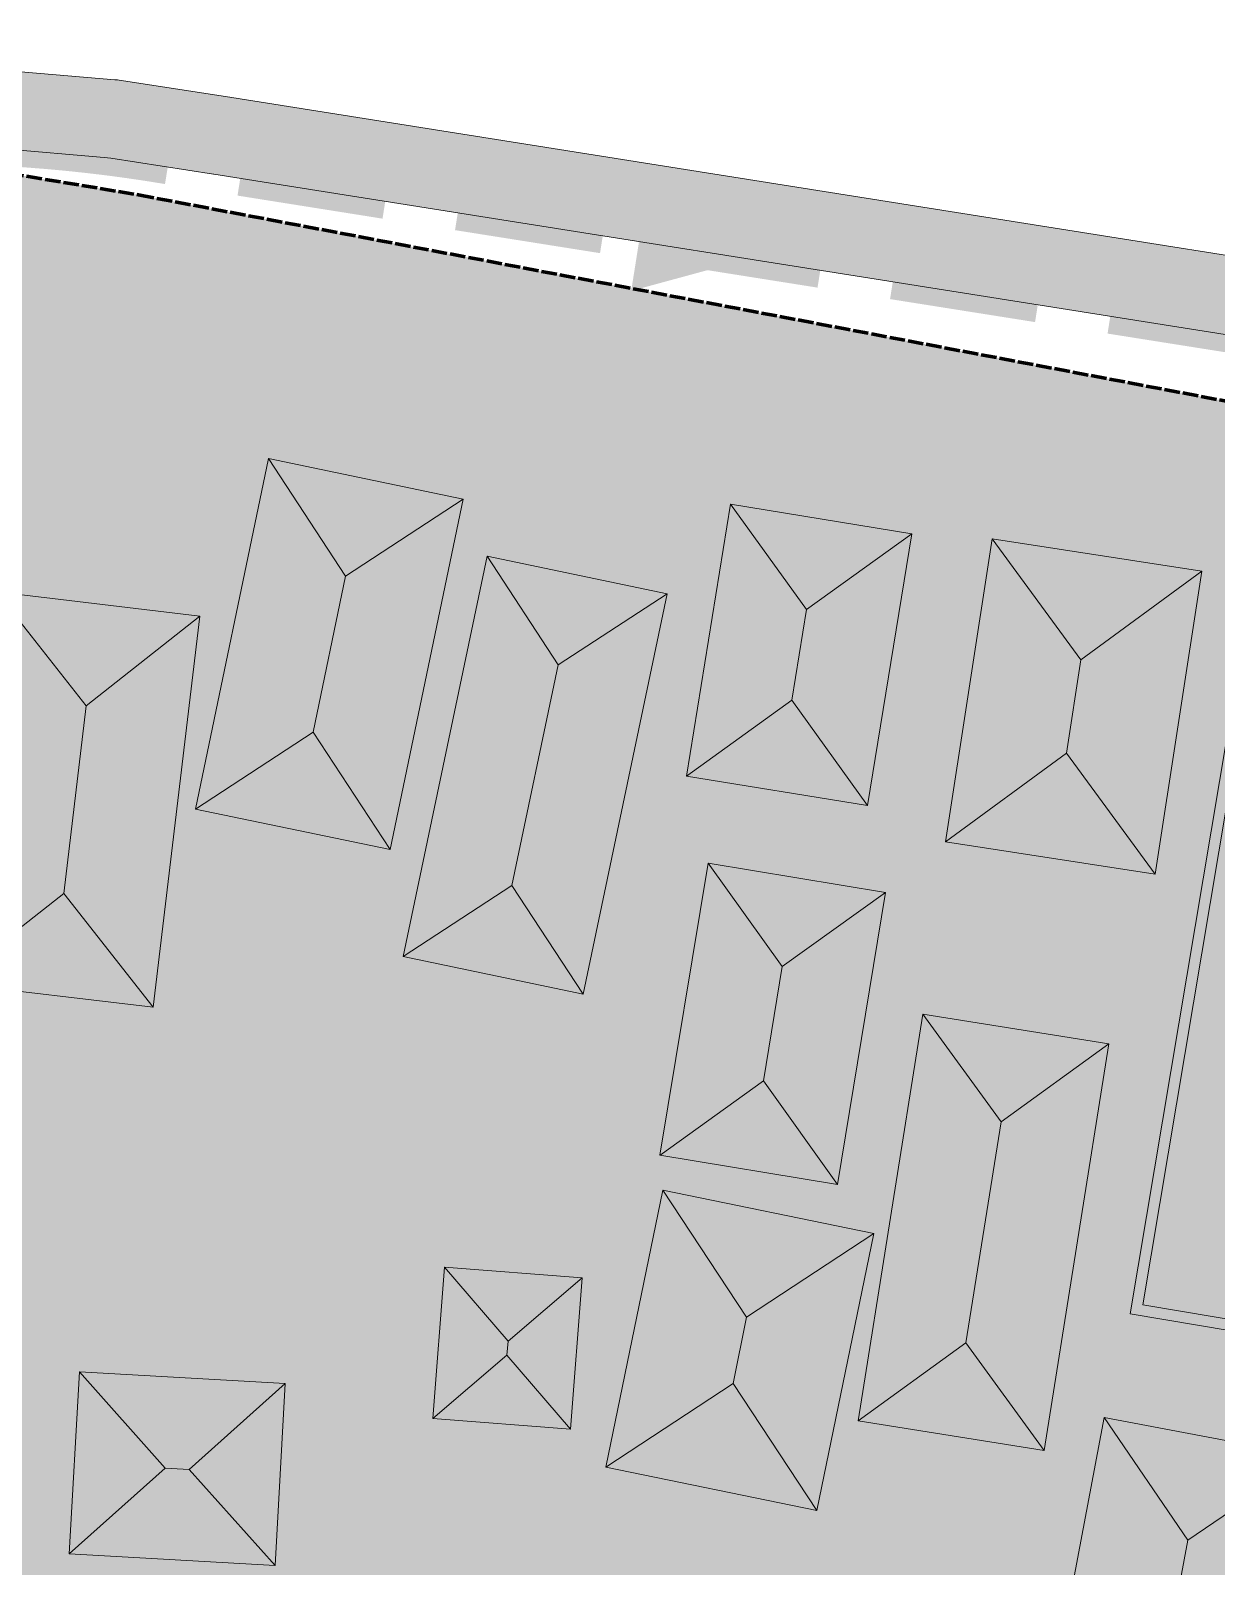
# Model space of a CAD drawing. Header units: metres. Extents: x 305859 to 307221, y 9155922 to 9156786.
# Drawn here: x 306500.4 to 306548.9, y 9156467 to 9156529.8 of the extents above; entities that cross this region are included whole.
import ezdxf

# ---------------------------------------------------------------- set-up
doc = ezdxf.new("R2010")
doc.units = ezdxf.units.M
doc.linetypes.add('DASHED', pattern=[1.524, 1.27, -0.254])
doc.linetypes.add('DASHED2', pattern=[0.762, 0.635, -0.127])
for name, color, linetype, lineweight, true_color in [('A-ALUR_DISTRIBUSI', 7, 'DASHED', 50, 0x7828a0), ('B-BANGUNAN_PERMUKIMAN', 7, 'Continuous', 13, 0xf0cd8c), ('B-BAYANGAN', 7, 'Continuous', 0, 0x76786c), ('B-DELINEASI', 7, 'DASHED2', 70, 0xc800c8), ('J-PERKERASAN_JALAN', 7, 'Continuous', 9, 0x989896)]:
    doc.layers.add(name, color=color, linetype=linetype, lineweight=lineweight, true_color=true_color)
doc.layers.add('G-PERKERASAN', color=7, linetype='Continuous')

msp = doc.modelspace()

# ---------------------------------------------------------------- hatches: boundary and pattern name
at = {"layer": 'A-ALUR_DISTRIBUSI', "true_color": 0x7828a0}
h = msp.add_hatch(color=195, dxfattribs=at)
h.dxf.hatch_style = 1
h.paths.add_polyline_path([(306501.22, 9156525.531), (306501.228, 9156525.53), (306501.769, 9156525.481), (306501.775, 9156525.48), (306502.315, 9156525.427), (306502.321, 9156525.426), (306502.859, 9156525.367), (306502.865, 9156525.367), (306503.402, 9156525.304), (306503.408, 9156525.303), (306503.944, 9156525.235), (306503.95, 9156525.234), (306504.485, 9156525.162), (306504.491, 9156525.161), (306505.024, 9156525.084), (306505.03, 9156525.083), (306505.562, 9156525.001), (306505.568, 9156525), (306506.098, 9156524.914), (306506.134, 9156524.908), (306505.913, 9156523.526), (306505.876, 9156523.532), (306505.874, 9156523.532), (306505.346, 9156523.618), (306504.821, 9156523.699), (306504.294, 9156523.775), (306503.765, 9156523.847), (306503.236, 9156523.914), (306502.705, 9156523.976), (306502.173, 9156524.034), (306501.639, 9156524.087), (306501.105, 9156524.136), (306500.011, 9156524.222), (306500.122, 9156525.618), (306501.22, 9156525.531)])
h = msp.add_hatch(color=195, dxfattribs=at)
h.dxf.hatch_style = 1
h.paths.add_polyline_path([(306510.656, 9156524.188), (306514.684, 9156523.549), (306515.021, 9156523.495), (306514.802, 9156522.112), (306514.465, 9156522.166), (306510.436, 9156522.806), (306508.876, 9156523.054), (306509.096, 9156524.436), (306510.656, 9156524.188)])
h = msp.add_hatch(color=195, dxfattribs=at)
h.dxf.hatch_style = 1
h.paths.add_polyline_path([(306519.88, 9156522.724), (306523.91, 9156522.085), (306523.691, 9156520.702), (306519.66, 9156521.342), (306517.765, 9156521.642), (306517.984, 9156523.025), (306519.88, 9156522.724)])
h = msp.add_hatch(color=195, dxfattribs=at)
h.dxf.hatch_style = 1
h.paths.add_polyline_path([(306529.726, 9156520.454), (306524.965, 9156519.159), (306525.599, 9156523.159)])
h = msp.add_hatch(color=195, dxfattribs=at)
h.dxf.hatch_style = 1
h.paths.add_polyline_path([(306532.799, 9156520.676), (306532.58, 9156519.293), (306526.654, 9156520.233), (306526.873, 9156521.615), (306532.799, 9156520.676)])
h = msp.add_hatch(color=195, dxfattribs=at)
h.dxf.hatch_style = 1
h.paths.add_polyline_path([(306541.688, 9156519.268), (306541.469, 9156517.885), (306535.543, 9156518.824), (306535.762, 9156520.207), (306541.688, 9156519.268)])
h = msp.add_hatch(color=195, dxfattribs=at)
h.dxf.hatch_style = 1
h.paths.add_polyline_path([(306550.577, 9156517.859), (306550.358, 9156516.476), (306544.432, 9156517.415), (306544.651, 9156518.798), (306550.577, 9156517.859)])
at = {"layer": 'B-BANGUNAN_PERMUKIMAN', "true_color": 0xf09568}
h = msp.add_hatch(color=21, dxfattribs=at)
h.dxf.hatch_style = 1
h.paths.add_polyline_path([(306513.288, 9156507.501), (306511.962, 9156501.131), (306507.158, 9156497.981), (306510.139, 9156512.306), (306513.288, 9156507.501)])
at = {"layer": 'B-BANGUNAN_PERMUKIMAN', "true_color": 0xe68f64}
h = msp.add_hatch(color=33, dxfattribs=at)
h.dxf.hatch_style = 1
h.paths.add_polyline_path([(306518.094, 9156510.652), (306513.288, 9156507.501), (306510.139, 9156512.306), (306510.139, 9156512.307), (306518.094, 9156510.652)])
at = {"layer": 'B-BANGUNAN_PERMUKIMAN', "true_color": 0xb7724f}
h = msp.add_hatch(color=35, dxfattribs=at)
h.dxf.hatch_style = 1
h.paths.add_polyline_path([(306515.112, 9156496.326), (306515.112, 9156496.326), (306511.962, 9156501.131), (306513.288, 9156507.501), (306518.094, 9156510.652), (306515.112, 9156496.326)])
at = {"layer": 'B-BANGUNAN_PERMUKIMAN', "true_color": 0xef9567}
h = msp.add_hatch(color=21, dxfattribs=at)
h.dxf.hatch_style = 1
h.paths.add_polyline_path([(306529.022, 9156510.437), (306529.022, 9156510.437), (306532.125, 9156506.135), (306531.526, 9156502.428), (306527.223, 9156499.325), (306529.022, 9156510.437)])
at = {"layer": 'B-BANGUNAN_PERMUKIMAN', "true_color": 0xe79064}
h = msp.add_hatch(color=33, dxfattribs=at)
h.dxf.hatch_style = 1
h.paths.add_polyline_path([(306532.125, 9156506.135), (306529.022, 9156510.437), (306536.427, 9156509.238), (306532.125, 9156506.135)])
at = {"layer": 'B-BANGUNAN_PERMUKIMAN', "true_color": 0xb87250}
h = msp.add_hatch(color=35, dxfattribs=at)
h.dxf.hatch_style = 1
h.paths.add_polyline_path([(306531.526, 9156502.428), (306532.125, 9156506.135), (306536.427, 9156509.238), (306534.628, 9156498.127), (306531.526, 9156502.428)])
at = {"layer": 'B-BANGUNAN_PERMUKIMAN', "true_color": 0xef9567}
h = msp.add_hatch(color=21, dxfattribs=at)
h.dxf.hatch_style = 1
h.paths.add_polyline_path([(306543.342, 9156504.085), (306542.755, 9156500.266), (306537.814, 9156496.643), (306539.719, 9156509.025), (306543.342, 9156504.085)])
at = {"layer": 'B-BANGUNAN_PERMUKIMAN', "true_color": 0xe89064}
h = msp.add_hatch(color=33, dxfattribs=at)
h.dxf.hatch_style = 1
h.paths.add_polyline_path([(306543.342, 9156504.085), (306539.719, 9156509.025), (306539.719, 9156509.026), (306548.284, 9156507.708), (306543.342, 9156504.085)])
at = {"layer": 'B-BANGUNAN_PERMUKIMAN', "true_color": 0xf09568}
h = msp.add_hatch(color=21, dxfattribs=at)
h.dxf.hatch_style = 1
h.paths.add_polyline_path([(306521.986, 9156503.871), (306520.093, 9156494.866), (306515.642, 9156491.96), (306519.081, 9156508.322), (306521.986, 9156503.871)])
at = {"layer": 'B-BANGUNAN_PERMUKIMAN', "true_color": 0xe68f64}
h = msp.add_hatch(color=33, dxfattribs=at)
h.dxf.hatch_style = 1
h.paths.add_polyline_path([(306521.986, 9156503.871), (306519.081, 9156508.322), (306519.081, 9156508.323), (306526.437, 9156506.777), (306521.986, 9156503.871)])
at = {"layer": 'B-BANGUNAN_PERMUKIMAN', "true_color": 0xb87250}
h = msp.add_hatch(color=35, dxfattribs=at)
h.dxf.hatch_style = 1
h.paths.add_polyline_path([(306546.378, 9156495.326), (306546.378, 9156495.326), (306542.755, 9156500.266), (306543.342, 9156504.085), (306548.284, 9156507.708), (306546.378, 9156495.326)])
at = {"layer": 'B-BANGUNAN_PERMUKIMAN', "true_color": 0xd4845c}
h = msp.add_hatch(color=23, dxfattribs=at)
h.dxf.hatch_style = 1
h.paths.add_polyline_path([(306570.2, 9156499.458), (306568.317, 9156488.236), (306556.014, 9156490.301), (306553.608, 9156475.97), (306545.355, 9156477.355), (306550.329, 9156506.989), (306558.582, 9156505.603), (306557.898, 9156501.523), (306570.2, 9156499.458)])
at = {"layer": 'B-BANGUNAN_PERMUKIMAN', "true_color": 0xee9467}
h = msp.add_hatch(color=21, dxfattribs=at)
h.dxf.hatch_style = 1
h.paths.add_polyline_path([(306499.026, 9156506.856), (306502.687, 9156502.204), (306501.773, 9156494.536), (306497.121, 9156490.875), (306499.026, 9156506.856)])
at = {"layer": 'B-BANGUNAN_PERMUKIMAN', "true_color": 0xe89165}
h = msp.add_hatch(color=33, dxfattribs=at)
h.dxf.hatch_style = 1
h.paths.add_polyline_path([(306502.687, 9156502.204), (306499.026, 9156506.856), (306507.339, 9156505.865), (306502.687, 9156502.204)])
at = {"layer": 'B-BANGUNAN_PERMUKIMAN', "true_color": 0xb7724f}
h = msp.add_hatch(color=35, dxfattribs=at)
h.dxf.hatch_style = 1
h.paths.add_polyline_path([(306522.998, 9156490.414), (306520.093, 9156494.866), (306521.986, 9156503.871), (306526.437, 9156506.777), (306522.998, 9156490.414)])
at = {"layer": 'B-BANGUNAN_PERMUKIMAN', "true_color": 0xb97350}
h = msp.add_hatch(color=23, dxfattribs=at)
h.dxf.hatch_style = 1
h.paths.add_polyline_path([(306505.434, 9156489.884), (306501.773, 9156494.536), (306502.687, 9156502.204), (306507.339, 9156505.865), (306507.339, 9156505.865), (306505.434, 9156489.884)])
at = {"layer": 'B-BANGUNAN_PERMUKIMAN', "true_color": 0xc07753}
h = msp.add_hatch(color=23, dxfattribs=at)
h.dxf.hatch_style = 1
h.paths.add_polyline_path([(306531.526, 9156502.428), (306534.628, 9156498.127), (306534.628, 9156498.126), (306527.223, 9156499.325), (306531.526, 9156502.428)])
at = {"layer": 'B-BANGUNAN_PERMUKIMAN', "true_color": 0xc17853}
h = msp.add_hatch(color=23, dxfattribs=at)
h.dxf.hatch_style = 1
h.paths.add_polyline_path([(306511.962, 9156501.131), (306515.112, 9156496.326), (306507.158, 9156497.981), (306507.158, 9156497.981), (306511.962, 9156501.131)])
at = {"layer": 'B-BANGUNAN_PERMUKIMAN', "true_color": 0xbf7753}
h = msp.add_hatch(color=23, dxfattribs=at)
h.dxf.hatch_style = 1
h.paths.add_polyline_path([(306542.755, 9156500.266), (306546.378, 9156495.326), (306537.814, 9156496.643), (306542.755, 9156500.266)])
at = {"layer": 'B-BANGUNAN_PERMUKIMAN', "true_color": 0xef9567}
h = msp.add_hatch(color=21, dxfattribs=at)
h.dxf.hatch_style = 1
h.paths.add_polyline_path([(306528.105, 9156495.77), (306528.105, 9156495.77), (306531.135, 9156491.546), (306530.365, 9156486.871), (306526.142, 9156483.841), (306528.105, 9156495.77)])
at = {"layer": 'B-BANGUNAN_PERMUKIMAN', "true_color": 0xe79064}
h = msp.add_hatch(color=33, dxfattribs=at)
h.dxf.hatch_style = 1
h.paths.add_polyline_path([(306531.135, 9156491.546), (306528.105, 9156495.77), (306535.359, 9156494.576), (306531.135, 9156491.546)])
at = {"layer": 'B-BANGUNAN_PERMUKIMAN', "true_color": 0xbf7652}
h = msp.add_hatch(color=23, dxfattribs=at)
h.dxf.hatch_style = 1
h.paths.add_polyline_path([(306501.773, 9156494.536), (306505.434, 9156489.884), (306497.121, 9156490.875), (306501.773, 9156494.536)])
at = {"layer": 'B-BANGUNAN_PERMUKIMAN', "true_color": 0xc17853}
h = msp.add_hatch(color=23, dxfattribs=at)
h.dxf.hatch_style = 1
h.paths.add_polyline_path([(306520.093, 9156494.866), (306522.998, 9156490.414), (306515.642, 9156491.96), (306520.093, 9156494.866)])
at = {"layer": 'B-BANGUNAN_PERMUKIMAN', "true_color": 0xb87250}
h = msp.add_hatch(color=35, dxfattribs=at)
h.dxf.hatch_style = 1
h.paths.add_polyline_path([(306533.396, 9156482.647), (306530.365, 9156486.871), (306531.135, 9156491.546), (306535.359, 9156494.576), (306533.396, 9156482.647)])
at = {"layer": 'B-BANGUNAN_PERMUKIMAN', "true_color": 0xef9567}
h = msp.add_hatch(color=21, dxfattribs=at)
h.dxf.hatch_style = 1
h.paths.add_polyline_path([(306540.079, 9156485.195), (306538.643, 9156476.175), (306534.24, 9156472.982), (306536.886, 9156489.598), (306540.079, 9156485.195)])
at = {"layer": 'B-BANGUNAN_PERMUKIMAN', "true_color": 0xe79064}
h = msp.add_hatch(color=33, dxfattribs=at)
h.dxf.hatch_style = 1
h.paths.add_polyline_path([(306544.482, 9156488.388), (306540.079, 9156485.195), (306536.886, 9156489.598), (306544.482, 9156488.388)])
at = {"layer": 'B-BANGUNAN_PERMUKIMAN', "true_color": 0xb87250}
h = msp.add_hatch(color=35, dxfattribs=at)
h.dxf.hatch_style = 1
h.paths.add_polyline_path([(306541.836, 9156471.772), (306538.643, 9156476.175), (306540.079, 9156485.195), (306544.482, 9156488.388), (306541.836, 9156471.772)])
at = {"layer": 'B-BANGUNAN_PERMUKIMAN', "true_color": 0xc07753}
h = msp.add_hatch(color=23, dxfattribs=at)
h.dxf.hatch_style = 1
h.paths.add_polyline_path([(306526.142, 9156483.841), (306530.365, 9156486.871), (306533.396, 9156482.647), (306526.142, 9156483.841)])
at = {"layer": 'B-BANGUNAN_PERMUKIMAN', "true_color": 0xf09568}
h = msp.add_hatch(color=21, dxfattribs=at)
h.dxf.hatch_style = 1
h.paths.add_polyline_path([(306529.682, 9156477.213), (306529.126, 9156474.507), (306523.93, 9156471.084), (306526.259, 9156482.408), (306529.682, 9156477.213)])
at = {"layer": 'B-BANGUNAN_PERMUKIMAN', "true_color": 0xe68f64}
h = msp.add_hatch(color=33, dxfattribs=at)
h.dxf.hatch_style = 1
h.paths.add_polyline_path([(306529.682, 9156477.213), (306526.259, 9156482.408), (306534.877, 9156480.636), (306529.682, 9156477.213)])
at = {"layer": 'B-BANGUNAN_PERMUKIMAN', "true_color": 0xb7724f}
h = msp.add_hatch(color=35, dxfattribs=at)
h.dxf.hatch_style = 1
h.paths.add_polyline_path([(306532.549, 9156469.312), (306529.126, 9156474.507), (306529.682, 9156477.213), (306534.877, 9156480.636), (306534.877, 9156480.636), (306532.549, 9156469.312)])
at = {"layer": 'B-BANGUNAN_PERMUKIMAN', "true_color": 0xed9467}
h = msp.add_hatch(color=21, dxfattribs=at)
h.dxf.hatch_style = 1
h.paths.add_polyline_path([(306517.338, 9156479.264), (306517.338, 9156479.264), (306519.932, 9156476.238), (306519.888, 9156475.667), (306516.862, 9156473.073), (306517.338, 9156479.264)])
at = {"layer": 'B-BANGUNAN_PERMUKIMAN', "true_color": 0xea9165}
h = msp.add_hatch(color=33, dxfattribs=at)
h.dxf.hatch_style = 1
h.paths.add_polyline_path([(306519.932, 9156476.238), (306517.338, 9156479.264), (306522.958, 9156478.832), (306519.932, 9156476.238)])
at = {"layer": 'B-BANGUNAN_PERMUKIMAN', "true_color": 0xba7350}
h = msp.add_hatch(color=23, dxfattribs=at)
h.dxf.hatch_style = 1
h.paths.add_polyline_path([(306522.482, 9156472.641), (306519.888, 9156475.667), (306519.932, 9156476.238), (306522.958, 9156478.832), (306522.482, 9156472.641)])
at = {"layer": 'B-BANGUNAN_PERMUKIMAN', "true_color": 0xc07753}
h = msp.add_hatch(color=23, dxfattribs=at)
h.dxf.hatch_style = 1
h.paths.add_polyline_path([(306538.643, 9156476.175), (306541.836, 9156471.772), (306534.24, 9156472.982), (306534.24, 9156472.982), (306538.643, 9156476.175)])
at = {"layer": 'B-BANGUNAN_PERMUKIMAN', "true_color": 0xbd7652}
h = msp.add_hatch(color=23, dxfattribs=at)
h.dxf.hatch_style = 1
h.paths.add_polyline_path([(306516.862, 9156473.073), (306519.888, 9156475.667), (306522.482, 9156472.641), (306516.862, 9156473.073)])
at = {"layer": 'B-BANGUNAN_PERMUKIMAN', "true_color": 0xed9366}
h = msp.add_hatch(color=21, dxfattribs=at)
h.dxf.hatch_style = 1
h.paths.add_polyline_path([(306505.919, 9156471.054), (306501.995, 9156467.55), (306502.415, 9156474.978), (306505.919, 9156471.054)])
at = {"layer": 'B-BANGUNAN_PERMUKIMAN', "true_color": 0xea9265}
h = msp.add_hatch(color=33, dxfattribs=at)
h.dxf.hatch_style = 1
h.paths.add_polyline_path([(306506.905, 9156470.998), (306505.919, 9156471.054), (306502.415, 9156474.978), (306510.829, 9156474.502), (306506.905, 9156470.998)])
at = {"layer": 'B-BANGUNAN_PERMUKIMAN', "true_color": 0xba7451}
h = msp.add_hatch(color=23, dxfattribs=at)
h.dxf.hatch_style = 1
h.paths.add_polyline_path([(306506.905, 9156470.998), (306510.829, 9156474.502), (306510.829, 9156474.502), (306510.408, 9156467.073), (306506.905, 9156470.998)])
at = {"layer": 'B-BANGUNAN_PERMUKIMAN', "true_color": 0xc17853}
h = msp.add_hatch(color=23, dxfattribs=at)
h.dxf.hatch_style = 1
h.paths.add_polyline_path([(306529.126, 9156474.507), (306532.549, 9156469.312), (306523.93, 9156471.084), (306523.93, 9156471.084), (306529.126, 9156474.507)])
at = {"layer": 'B-BANGUNAN_PERMUKIMAN', "true_color": 0xf09568}
h = msp.add_hatch(color=21, dxfattribs=at)
h.dxf.hatch_style = 1
h.paths.add_polyline_path([(306544.297, 9156473.121), (306547.716, 9156468.109), (306544.97, 9156453.575), (306539.957, 9156450.156), (306544.297, 9156473.121)])
at = {"layer": 'B-BANGUNAN_PERMUKIMAN', "true_color": 0xe78f64}
h = msp.add_hatch(color=33, dxfattribs=at)
h.dxf.hatch_style = 1
h.paths.add_polyline_path([(306547.716, 9156468.109), (306544.297, 9156473.121), (306552.728, 9156471.529), (306547.716, 9156468.109)])
at = {"layer": 'B-BANGUNAN_PERMUKIMAN', "true_color": 0xb7724f}
h = msp.add_hatch(color=35, dxfattribs=at)
h.dxf.hatch_style = 1
h.paths.add_polyline_path([(306544.97, 9156453.575), (306547.716, 9156468.109), (306552.728, 9156471.529), (306548.389, 9156448.564), (306544.97, 9156453.575)])
at = {"layer": 'B-BANGUNAN_PERMUKIMAN', "true_color": 0xbd7552}
h = msp.add_hatch(color=23, dxfattribs=at)
h.dxf.hatch_style = 1
h.paths.add_polyline_path([(306501.995, 9156467.55), (306501.995, 9156467.55), (306505.919, 9156471.054), (306506.905, 9156470.998), (306510.408, 9156467.073), (306501.995, 9156467.55)])
at = {"layer": 'B-BAYANGAN', "true_color": 0x76786c}
h = msp.add_hatch(color=8, dxfattribs=at)
h.dxf.hatch_style = 1
h.paths.add_polyline_path([(306518.844, 9156509.902), (306515.863, 9156495.576), (306507.908, 9156497.231), (306510.889, 9156511.557), (306518.844, 9156509.902)])
h = msp.add_hatch(color=8, dxfattribs=at)
h.dxf.hatch_style = 1
h.paths.add_polyline_path([(306537.177, 9156508.488), (306535.378, 9156497.376), (306527.972, 9156498.575), (306529.771, 9156509.687), (306537.177, 9156508.488)])
h = msp.add_hatch(color=8, dxfattribs=at)
h.dxf.hatch_style = 1
h.paths.add_polyline_path([(306549.034, 9156506.958), (306547.129, 9156494.576), (306538.564, 9156495.893), (306540.469, 9156508.276), (306549.034, 9156506.958)])
h = msp.add_hatch(color=8, dxfattribs=at)
h.dxf.hatch_style = 1
h.paths.add_polyline_path([(306527.187, 9156506.027), (306523.748, 9156489.664), (306516.392, 9156491.21), (306519.831, 9156507.573), (306527.187, 9156506.027)])
h = msp.add_hatch(color=8, dxfattribs=at)
h.dxf.hatch_style = 1
h.paths.add_polyline_path([(306508.09, 9156505.115), (306506.185, 9156489.134), (306497.871, 9156490.125), (306499.776, 9156506.106), (306508.09, 9156505.115)])
h = msp.add_hatch(color=8, dxfattribs=at)
h.dxf.hatch_style = 1
h.paths.add_polyline_path([(306570.95, 9156498.708), (306569.067, 9156487.486), (306556.764, 9156489.551), (306554.358, 9156475.22), (306546.105, 9156476.605), (306551.079, 9156506.239), (306559.332, 9156504.853), (306558.648, 9156500.773), (306570.95, 9156498.708)])
h = msp.add_hatch(color=8, dxfattribs=at)
h.dxf.hatch_style = 1
h.paths.add_polyline_path([(306536.109, 9156493.826), (306534.146, 9156481.897), (306526.891, 9156483.091), (306528.854, 9156495.02), (306536.109, 9156493.826)])
h = msp.add_hatch(color=8, dxfattribs=at)
h.dxf.hatch_style = 1
h.paths.add_polyline_path([(306545.232, 9156487.638), (306542.586, 9156471.022), (306534.99, 9156472.232), (306537.636, 9156488.848), (306545.232, 9156487.638)])
h = msp.add_hatch(color=8, dxfattribs=at)
h.dxf.hatch_style = 1
h.paths.add_polyline_path([(306535.627, 9156479.886), (306533.299, 9156468.562), (306524.68, 9156470.334), (306527.009, 9156481.658), (306535.627, 9156479.886)])
h = msp.add_hatch(color=8, dxfattribs=at)
h.dxf.hatch_style = 1
h.paths.add_polyline_path([(306523.708, 9156478.082), (306523.232, 9156471.891), (306517.611, 9156472.323), (306518.088, 9156478.514), (306523.708, 9156478.082)])
h = msp.add_hatch(color=8, dxfattribs=at)
h.dxf.hatch_style = 1
h.paths.add_polyline_path([(306511.579, 9156473.752), (306511.158, 9156466.323), (306502.745, 9156466.799), (306503.165, 9156474.228), (306511.579, 9156473.752)])
h = msp.add_hatch(color=8, dxfattribs=at)
h.dxf.hatch_style = 1
h.paths.add_polyline_path([(306553.478, 9156470.779), (306549.139, 9156447.813), (306540.707, 9156449.406), (306545.047, 9156472.372), (306553.478, 9156470.779)])
at = {"layer": 'G-PERKERASAN', "true_color": 0xe0ded9}
h = msp.add_hatch(color=254, dxfattribs=at)
h.dxf.hatch_style = 1
h.paths.add_polyline_path([(306908.991, 9156199.224), (306871.946, 9156198.019), (306868.838, 9156144.144), (306843.973, 9156139.654), (306613.966, 9156113.407), (306520.721, 9156109.954), (306448.831, 9156118.111), (306448.831, 9156123.174), (306477.156, 9156118.515), (306520.147, 9156115.685), (306566.866, 9156115.258), (306613.832, 9156118.698), (306780.378, 9156142.221), (306834.175, 9156150.611), (306834.206, 9156150.614), (306834.236, 9156150.619), (306836.67, 9156150.94), (306832.652, 9156160.25), (306794.325, 9156155.537), (306785.065, 9156153.865), (306754.667, 9156148.377), (306749.086, 9156147.369), (306735.941, 9156145.416), (306694.109, 9156139.201), (306682.572, 9156137.435), (306647.045, 9156131.998), (306596.424, 9156127.396), (306534.299, 9156127.396), (306532.491, 9156127.582), (306527.336, 9156128.112), (306527.76, 9156145.94), (306529.801, 9156231.677), (306512.264, 9156228.096), (306472.743, 9156232.048), (306466.174, 9156213.241), (306448.831, 9156196.713), (306448.831, 9156532.371), (306504.834, 9156523.084), (306572.178, 9156510.306), (306677.166, 9156490.276), (306781.809, 9156471.972), (306833.432, 9156467.309), (306884.355, 9156462.71), (306888.869, 9156462.302), (306908.991, 9156460.229), (306908.991, 9156405.135), (306880.738, 9156410.367), (306872.191, 9156289.958), (306880.063, 9156289.504), (306887.261, 9156399.075), (306908.991, 9156395.952), (306908.991, 9156283.201), (306908.991, 9156208.942), (306891.749, 9156208.374), (306886.184, 9156208.191), (306882.096, 9156208.056), (306881.637, 9156222), (306879.908, 9156222), (306879.787, 9156200), (306885.632, 9156200.303), (306885.601, 9156199.857), (306906.625, 9156201.392), (306908.7, 9156201.5), (306908.991, 9156201.535), (306908.991, 9156199.224)])
at = {"layer": 'J-PERKERASAN_JALAN', "true_color": 0xa8a8a6}
h = msp.add_hatch(color=253, dxfattribs=at)
h.dxf.hatch_style = 1
h.paths.add_polyline_path([(306211.341, 9156561.319), (306215.693, 9156561.13), (306215.76, 9156561.126), (306215.8, 9156561.123), (306215.867, 9156561.117), (306305.106, 9156551.206), (306305.211, 9156551.196), (306385.831, 9156544.389), (306385.918, 9156544.38), (306385.969, 9156544.374), (306386.055, 9156544.361), (306424.864, 9156537.661), (306424.901, 9156537.654), (306424.922, 9156537.65), (306424.958, 9156537.643), (306453.186, 9156531.689), (306453.481, 9156531.639), (306455.847, 9156531.322), (306456.066, 9156531.299), (306458.588, 9156531.102), (306458.613, 9156531.1), (306499.527, 9156528.16), (306499.548, 9156528.159), (306503.861, 9156527.791), (306503.93, 9156527.784), (306503.97, 9156527.78), (306504.038, 9156527.77), (306508.381, 9156527.098), (306524.104, 9156524.604), (306524.104, 9156521.364), (306507.903, 9156523.933), (306507.888, 9156523.936), (306503.705, 9156524.584), (306503.432, 9156524.616), (306499.323, 9156524.966), (306499.27, 9156524.971), (306458.379, 9156527.908), (306455.69, 9156528.118), (306455.636, 9156528.123), (306455.603, 9156528.127), (306455.548, 9156528.133), (306452.885, 9156528.49), (306452.811, 9156528.501), (306452.767, 9156528.509), (306452.694, 9156528.523), (306424.381, 9156534.494), (306424.236, 9156534.522), (306390.807, 9156540.293), (306390.292, 9156540.348), (306389.774, 9156540.336), (306389.261, 9156540.256), (306388.764, 9156540.112), (306388.289, 9156539.904), (306387.845, 9156539.636), (306387.439, 9156539.314), (306387.079, 9156538.941), (306386.769, 9156538.525), (306386.516, 9156538.073), (306386.324, 9156537.592), (306386.196, 9156537.089), (306373.097, 9156467.337), (306371.27, 9156457.608), (306371.258, 9156457.542), (306354.047, 9156356.618), (306353.994, 9156356.117), (306354.004, 9156355.613), (306354.077, 9156355.115), (306354.213, 9156354.629), (306354.408, 9156354.165), (306354.661, 9156353.729), (306354.966, 9156353.328), (306355.319, 9156352.968), (306355.714, 9156352.656), (306356.146, 9156352.396), (306356.607, 9156352.192), (306357.09, 9156352.048), (306357.587, 9156351.966), (306409.631, 9156346.693), (306409.685, 9156346.687), (306409.717, 9156346.683), (306409.771, 9156346.675), (306440.166, 9156341.92), (306440.608, 9156341.876), (306479.912, 9156340.134), (306480.43, 9156340.144), (306480.943, 9156340.222), (306481.441, 9156340.365), (306481.917, 9156340.572), (306482.362, 9156340.838), (306482.768, 9156341.16), (306483.13, 9156341.531), (306483.441, 9156341.946), (306483.695, 9156342.398), (306483.889, 9156342.879), (306484.019, 9156343.381), (306484.082, 9156343.896), (306484.563, 9156352.101), (306486.641, 9156384.636), (306486.657, 9156384.758), (306486.78, 9156384.758), (306489.513, 9156384.584), (306489.635, 9156384.568), (306489.635, 9156384.445), (306487.559, 9156351.943), (306487.558, 9156351.922), (306487.067, 9156343.551), (306487.07, 9156343.043), (306487.137, 9156342.539), (306487.267, 9156342.048), (306487.458, 9156341.578), (306487.707, 9156341.135), (306488.011, 9156340.728), (306488.363, 9156340.362), (306488.76, 9156340.044), (306489.193, 9156339.779), (306489.656, 9156339.571), (306490.142, 9156339.423), (306490.643, 9156339.338), (306492.503, 9156339.143), (306492.541, 9156339.139), (306492.564, 9156339.136), (306492.602, 9156339.131), (306513.238, 9156336.16), (306513.401, 9156336.139), (306524.104, 9156335.046), (306524.104, 9156331.829), (306512.982, 9156332.966), (306512.941, 9156332.97), (306512.916, 9156332.973), (306512.875, 9156332.979), (306498.863, 9156334.996), (306498.356, 9156335.037), (306497.849, 9156335.012), (306497.349, 9156334.924), (306496.864, 9156334.773), (306496.402, 9156334.562), (306495.97, 9156334.294), (306495.576, 9156333.973), (306495.226, 9156333.605), (306494.925, 9156333.196), (306494.679, 9156332.752), (306494.49, 9156332.28), (306494.364, 9156331.788), (306494.3, 9156331.284), (306494.301, 9156330.776), (306499.491, 9156251.377), (306499.491, 9156251.254), (306499.369, 9156251.238), (306496.637, 9156251.059), (306496.514, 9156251.059), (306496.498, 9156251.181), (306491.167, 9156332.724), (306491.102, 9156333.229), (306490.973, 9156333.721), (306490.782, 9156334.193), (306490.533, 9156334.637), (306490.23, 9156335.046), (306489.877, 9156335.413), (306489.48, 9156335.732), (306489.047, 9156335.998), (306488.582, 9156336.207), (306488.095, 9156336.356), (306487.594, 9156336.441), (306485.258, 9156336.686), (306485.017, 9156336.704), (306446.09, 9156338.429), (306445.584, 9156338.42), (306445.083, 9156338.346), (306444.595, 9156338.21), (306444.129, 9156338.013), (306443.691, 9156337.759), (306443.289, 9156337.452), (306442.928, 9156337.096), (306442.616, 9156336.698), (306442.356, 9156336.263), (306442.153, 9156335.8), (306442.011, 9156335.314), (306441.931, 9156334.814), (306441.915, 9156334.308), (306442.571, 9156313.413), (306442.58, 9156313.248), (306443.283, 9156303.609), (306443.286, 9156303.565), (306443.287, 9156303.544), (306443.288, 9156303.5), (306443.886, 9156283.072), (306443.882, 9156282.949), (306443.759, 9156282.937), (306441.022, 9156282.857), (306440.899, 9156282.862), (306440.888, 9156282.984), (306440.293, 9156303.314), (306440.284, 9156303.488), (306439.581, 9156313.122), (306439.578, 9156313.164), (306439.577, 9156313.184), (306439.576, 9156313.226), (306438.873, 9156335.586), (306438.826, 9156336.086), (306438.716, 9156336.577), (306438.545, 9156337.05), (306438.317, 9156337.498), (306438.034, 9156337.914), (306437.701, 9156338.291), (306437.323, 9156338.623), (306436.907, 9156338.906), (306436.458, 9156339.133), (306435.985, 9156339.303), (306435.494, 9156339.412), (306409.399, 9156343.494), (306409.184, 9156343.522), (306356.316, 9156348.878), (306355.783, 9156348.897), (306355.253, 9156348.844), (306354.735, 9156348.722), (306354.238, 9156348.531), (306353.77, 9156348.276), (306353.34, 9156347.962), (306352.956, 9156347.593), (306352.624, 9156347.176), (306352.351, 9156346.719), (306352.141, 9156346.23), (306351.997, 9156345.717), (306341.11, 9156293.6), (306341.085, 9156293.468), (306330.918, 9156235.039), (306330.908, 9156234.979), (306329.587, 9156226.644), (306329.547, 9156226.286), (306329.002, 9156218.17), (306329.001, 9156218.146), (306326.612, 9156189.443), (306326.594, 9156189.321), (306326.471, 9156189.324), (306323.742, 9156189.551), (306323.62, 9156189.569), (306323.622, 9156189.692), (306326.007, 9156218.339), (306326.011, 9156218.403), (306326.567, 9156226.689), (306326.575, 9156226.779), (306326.58, 9156226.824), (306326.592, 9156226.913), (306327.95, 9156235.479), (306327.954, 9156235.502), (306338.142, 9156294.057), (306338.148, 9156294.09), (306338.151, 9156294.106), (306338.158, 9156294.139), (306348.925, 9156345.68), (306348.998, 9156346.205), (306349.002, 9156346.735), (306348.936, 9156347.261), (306348.8, 9156347.774), (306348.598, 9156348.264), (306348.333, 9156348.723), (306348.01, 9156349.143), (306347.634, 9156349.517), (306347.211, 9156349.837), (306346.75, 9156350.099), (306346.259, 9156350.298), (306345.745, 9156350.43), (306324.834, 9156354.345), (306324.271, 9156354.41), (306279.508, 9156356.343), (306211.341, 9156359.746), (306211.341, 9156362.949), (306279.625, 9156359.541), (306279.652, 9156359.54), (306324.736, 9156357.593), (306324.877, 9156357.581), (306324.962, 9156357.572), (306325.102, 9156357.551), (306346.36, 9156353.57), (306346.885, 9156353.507), (306347.414, 9156353.514), (306347.937, 9156353.591), (306348.445, 9156353.736), (306348.93, 9156353.947), (306349.383, 9156354.219), (306349.796, 9156354.55), (306350.161, 9156354.931), (306350.473, 9156355.358), (306350.727, 9156355.822), (306350.917, 9156356.315), (306351.04, 9156356.829), (306367.345, 9156452.444), (306367.4, 9156452.978), (306367.382, 9156453.515), (306367.293, 9156454.044), (306367.134, 9156454.557), (306366.908, 9156455.044), (306366.618, 9156455.496), (306366.271, 9156455.905), (306365.872, 9156456.264), (306365.428, 9156456.566), (306364.948, 9156456.806), (306364.44, 9156456.98), (306363.913, 9156457.084), (306328.417, 9156461.659), (306307.102, 9156464.447), (306307.086, 9156464.449), (306307.041, 9156464.456), (306243.125, 9156474.305), (306242.61, 9156474.35), (306242.093, 9156474.329), (306241.583, 9156474.241), (306241.089, 9156474.088), (306240.619, 9156473.873), (306240.18, 9156473.598), (306239.781, 9156473.27), (306239.427, 9156472.892), (306239.125, 9156472.472), (306238.879, 9156472.017), (306235.863, 9156465.428), (306235.816, 9156465.333), (306235.721, 9156465.173), (306235.626, 9156465.045), (306235.517, 9156464.929), (306235.377, 9156464.807), (306235.291, 9156464.744), (306234.104, 9156463.916), (306234.011, 9156463.855), (306233.816, 9156463.749), (306233.715, 9156463.704), (306232.243, 9156463.105), (306232.16, 9156463.073), (306232.012, 9156463.028), (306231.882, 9156463), (306231.728, 9156462.982), (306231.639, 9156462.977), (306225.305, 9156462.777), (306225.175, 9156462.777), (306225.11, 9156462.78), (306224.979, 9156462.788), (306217.294, 9156463.552), (306217.186, 9156463.566), (306217.132, 9156463.574), (306217.025, 9156463.594), (306211.341, 9156464.792), (306211.341, 9156467.858), (306217.404, 9156466.58), (306217.834, 9156466.513), (306224.983, 9156465.803), (306225.505, 9156465.785), (306230.354, 9156465.938), (306230.906, 9156465.994), (306231.444, 9156466.125), (306231.96, 9156466.33), (306232.442, 9156466.604), (306232.881, 9156466.943), (306233.27, 9156467.338), (306233.6, 9156467.784), (306233.865, 9156468.271), (306237.161, 9156475.469), (306237.205, 9156475.561), (306237.295, 9156475.714), (306237.385, 9156475.836), (306237.487, 9156475.949), (306237.6, 9156476.051), (306237.743, 9156476.156), (306237.829, 9156476.21), (306239.166, 9156476.996), (306239.245, 9156477.041), (306239.389, 9156477.108), (306239.517, 9156477.155), (306239.67, 9156477.196), (306239.759, 9156477.213), (306241.459, 9156477.502), (306241.565, 9156477.517), (306241.752, 9156477.529), (306241.939, 9156477.52), (306242.045, 9156477.507), (306307.452, 9156467.428), (306307.542, 9156467.415), (306328.795, 9156464.635), (306328.802, 9156464.634), (306364.829, 9156459.991), (306365.332, 9156459.958), (306365.835, 9156459.989), (306366.33, 9156460.083), (306366.81, 9156460.238), (306367.266, 9156460.452), (306367.692, 9156460.722), (306368.08, 9156461.044), (306368.425, 9156461.412), (306368.721, 9156461.82), (306368.963, 9156462.262), (306369.147, 9156462.731), (306369.271, 9156463.22), (306370.149, 9156467.89), (306383.124, 9156536.986), (306383.186, 9156537.496), (306383.182, 9156538.011), (306383.112, 9156538.52), (306382.978, 9156539.016), (306382.781, 9156539.491), (306382.525, 9156539.937), (306382.213, 9156540.346), (306381.852, 9156540.712), (306381.447, 9156541.028), (306381.004, 9156541.29), (306380.532, 9156541.493), (306380.037, 9156541.634), (306379.529, 9156541.71), (306304.881, 9156548.012), (306304.855, 9156548.015), (306304.839, 9156548.016), (306304.813, 9156548.019), (306215.667, 9156557.919), (306215.399, 9156557.94), (306211.341, 9156558.116), (306211.341, 9156561.319)])
h = msp.add_hatch(color=253, dxfattribs=at)
h.dxf.hatch_style = 1
h.paths.add_polyline_path([(306524.104, 9156524.604), (306587.195, 9156514.6), (306587.229, 9156514.594), (306587.249, 9156514.59), (306587.284, 9156514.584), (306623.336, 9156507.573), (306623.401, 9156507.56), (306623.439, 9156507.551), (306623.504, 9156507.535), (306644.846, 9156501.891), (306644.846, 9156498.581), (306622.834, 9156504.402), (306622.575, 9156504.461), (306586.751, 9156511.428), (306586.614, 9156511.452), (306524.104, 9156521.364), (306524.104, 9156524.604)])

# ---------------------------------------------------------------- linework, layer by layer
at = {"layer": 'B-BANGUNAN_PERMUKIMAN', "color": 27, "lineweight": 9, "true_color": 0x744832}
for p, q in [((306510.139, 9156512.306), (306513.288, 9156507.501)), ((306518.094, 9156510.652), (306513.288, 9156507.501)), ((306529.022, 9156510.437), (306532.125, 9156506.135)), ((306536.427, 9156509.238), (306532.125, 9156506.135)), ((306539.719, 9156509.025), (306543.342, 9156504.085)), ((306519.081, 9156508.322), (306521.986, 9156503.871)), ((306548.284, 9156507.708), (306543.342, 9156504.085)), ((306511.962, 9156501.131), (306513.288, 9156507.501)), ((306499.026, 9156506.856), (306502.687, 9156502.204)), ((306526.437, 9156506.777), (306521.986, 9156503.871)), ((306507.339, 9156505.865), (306502.687, 9156502.204)), ((306531.526, 9156502.428), (306532.125, 9156506.135)), ((306520.093, 9156494.866), (306521.986, 9156503.871)), ((306543.342, 9156504.085), (306542.755, 9156500.266)), ((306501.773, 9156494.536), (306502.687, 9156502.204)), ((306527.223, 9156499.325), (306531.526, 9156502.428)), ((306534.628, 9156498.127), (306531.526, 9156502.428)), ((306507.158, 9156497.981), (306511.962, 9156501.131)), ((306515.112, 9156496.326), (306511.962, 9156501.131)), ((306537.814, 9156496.643), (306542.755, 9156500.266)), ((306546.378, 9156495.326), (306542.755, 9156500.266)), ((306528.105, 9156495.77), (306531.135, 9156491.546)), ((306497.121, 9156490.875), (306501.773, 9156494.536)), ((306505.434, 9156489.884), (306501.773, 9156494.536)), ((306515.642, 9156491.96), (306520.093, 9156494.866)), ((306522.998, 9156490.414), (306520.093, 9156494.866)), ((306535.359, 9156494.576), (306531.135, 9156491.546)), ((306531.135, 9156491.546), (306530.365, 9156486.871)), ((306536.886, 9156489.598), (306540.079, 9156485.195)), ((306544.482, 9156488.388), (306540.079, 9156485.195)), ((306526.142, 9156483.841), (306530.365, 9156486.871)), ((306533.396, 9156482.647), (306530.365, 9156486.871)), ((306538.643, 9156476.175), (306540.079, 9156485.195)), ((306526.259, 9156482.408), (306529.682, 9156477.213)), ((306534.877, 9156480.636), (306529.682, 9156477.213)), ((306517.338, 9156479.264), (306519.932, 9156476.238)), ((306522.958, 9156478.832), (306519.932, 9156476.238)), ((306529.126, 9156474.507), (306529.682, 9156477.213)), ((306519.932, 9156476.238), (306519.888, 9156475.667)), ((306534.24, 9156472.982), (306538.643, 9156476.175)), ((306541.836, 9156471.772), (306538.643, 9156476.175)), ((306516.862, 9156473.073), (306519.888, 9156475.667)), ((306522.482, 9156472.641), (306519.888, 9156475.667)), ((306502.415, 9156474.978), (306505.919, 9156471.054)), ((306510.829, 9156474.502), (306506.905, 9156470.998)), ((306523.93, 9156471.084), (306529.126, 9156474.507)), ((306532.549, 9156469.312), (306529.126, 9156474.507)), ((306544.297, 9156473.121), (306547.716, 9156468.109)), ((306552.728, 9156471.529), (306547.716, 9156468.109)), ((306501.995, 9156467.55), (306505.919, 9156471.054)), ((306506.905, 9156470.998), (306505.919, 9156471.054)), ((306510.408, 9156467.073), (306506.905, 9156470.998)), ((306547.716, 9156468.109), (306544.97, 9156453.575))]:
    msp.add_line(p, q, dxfattribs=at)
at = {"layer": 'B-BANGUNAN_PERMUKIMAN', "color": 27, "lineweight": 13, "true_color": 0x744832}
for points in [[(306518.094, 9156510.652), (306515.113, 9156496.326), (306507.158, 9156497.981), (306510.139, 9156512.307), (306518.094, 9156510.652)], [(306536.427, 9156509.238), (306534.628, 9156498.126), (306527.222, 9156499.325), (306529.021, 9156510.437), (306536.427, 9156509.238)], [(306548.284, 9156507.708), (306546.379, 9156495.326), (306537.814, 9156496.643), (306539.719, 9156509.026), (306548.284, 9156507.708)], [(306526.437, 9156506.777), (306522.998, 9156490.414), (306515.642, 9156491.96), (306519.081, 9156508.323), (306526.437, 9156506.777)], [(306570.2, 9156499.458), (306568.317, 9156488.236), (306556.014, 9156490.301), (306553.608, 9156475.97), (306545.355, 9156477.355), (306550.329, 9156506.989), (306558.582, 9156505.603), (306557.898, 9156501.523), (306570.2, 9156499.458)], [(306507.34, 9156505.865), (306505.435, 9156489.884), (306497.121, 9156490.875), (306499.026, 9156506.856), (306507.34, 9156505.865)], [(306535.359, 9156494.576), (306533.396, 9156482.647), (306526.141, 9156483.841), (306528.104, 9156495.77), (306535.359, 9156494.576)], [(306544.482, 9156488.388), (306541.836, 9156471.772), (306534.24, 9156472.982), (306536.886, 9156489.598), (306544.482, 9156488.388)], [(306534.877, 9156480.636), (306532.549, 9156469.312), (306523.93, 9156471.084), (306526.259, 9156482.408), (306534.877, 9156480.636)], [(306522.958, 9156478.832), (306522.482, 9156472.641), (306516.861, 9156473.073), (306517.338, 9156479.264), (306522.958, 9156478.832)], [(306510.829, 9156474.502), (306510.408, 9156467.073), (306501.995, 9156467.549), (306502.415, 9156474.978), (306510.829, 9156474.502)], [(306552.728, 9156471.529), (306548.389, 9156448.563), (306539.957, 9156450.156), (306544.297, 9156473.122), (306552.728, 9156471.529)]]:
    msp.add_lwpolyline(points, close=True, dxfattribs=at)
at = {"layer": 'B-BANGUNAN_PERMUKIMAN', "color": 21, "lineweight": 9, "true_color": 0xfa9b6c}
msp.add_lwpolyline([(306553.239, 9156476.488), (306545.873, 9156477.724), (306550.698, 9156506.47)], dxfattribs=at)
at = {"layer": 'B-DELINEASI'}
msp.add_lwpolyline([(306369.455, 9156545.532), (306504.834, 9156523.084), (306572.178, 9156510.306), (306677.166, 9156490.276), (306781.809, 9156471.972), (306888.869, 9156462.302), (307002.836, 9156450.56), (307044.811, 9156445.344), (307040.22, 9156386.794)], dxfattribs=at)
at = {"layer": 'J-PERKERASAN_JALAN', "color": 8, "lineweight": 13, "true_color": 0x787876}
for points in [[(306386.055, 9156544.361), (306424.864, 9156537.661), (306424.901, 9156537.654), (306424.922, 9156537.65), (306424.958, 9156537.643), (306453.186, 9156531.689), (306453.481, 9156531.639), (306455.847, 9156531.322), (306456.066, 9156531.299), (306458.588, 9156531.102), (306458.613, 9156531.1), (306499.527, 9156528.16), (306499.548, 9156528.159), (306503.861, 9156527.791), (306503.93, 9156527.784), (306503.97, 9156527.78), (306504.038, 9156527.77), (306508.381, 9156527.098), (306587.195, 9156514.6)], [(306683.354, 9156488.398), (306622.834, 9156504.402), (306622.575, 9156504.461), (306586.751, 9156511.428), (306586.614, 9156511.452), (306507.903, 9156523.933), (306507.888, 9156523.936), (306503.705, 9156524.584), (306503.432, 9156524.616), (306499.323, 9156524.966), (306499.27, 9156524.971), (306458.379, 9156527.908), (306455.69, 9156528.118), (306455.636, 9156528.123), (306455.603, 9156528.127), (306455.548, 9156528.133), (306452.885, 9156528.49), (306452.811, 9156528.501), (306452.767, 9156528.509), (306452.694, 9156528.523), (306424.381, 9156534.494), (306424.236, 9156534.522), (306390.807, 9156540.293)]]:
    msp.add_lwpolyline(points, dxfattribs=at)

doc.saveas('drawing.dxf')
